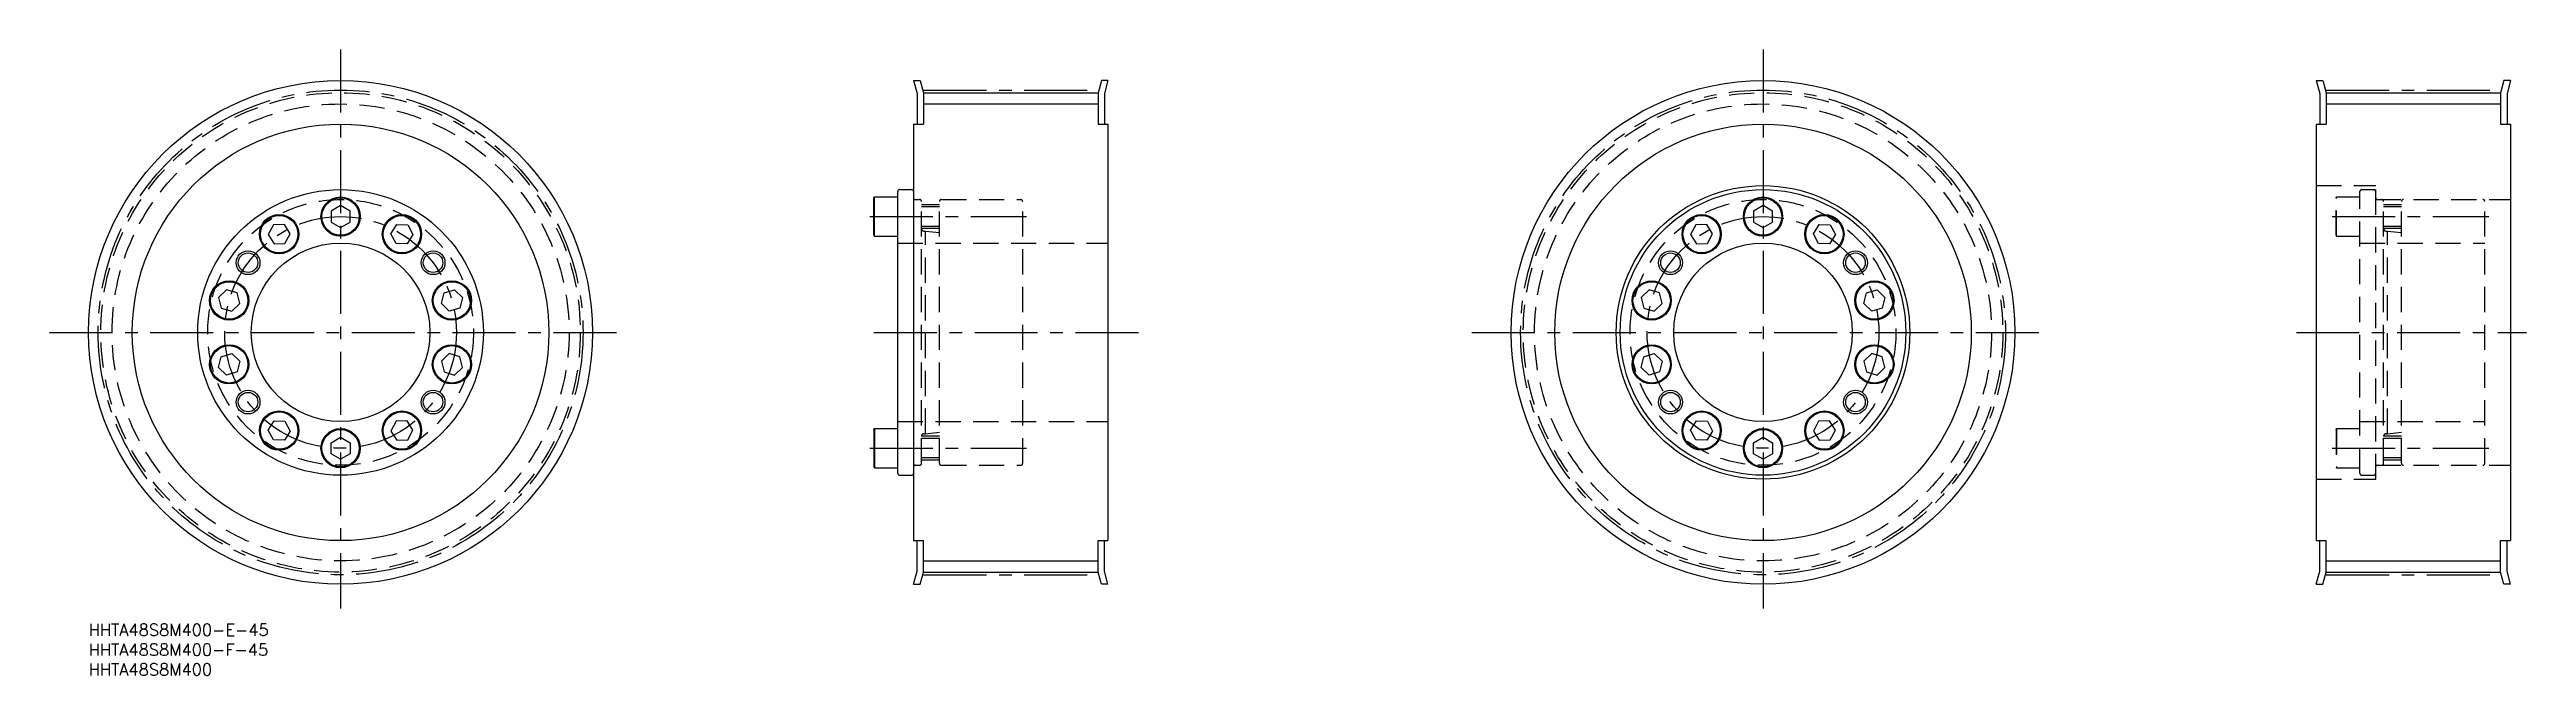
# Model space of a CAD drawing. Extents: x -10 to 615, y -13 to 145.
import ezdxf

# ---------------------------------------------------------------- set-up
doc = ezdxf.new("R2010")
doc.units = 0
doc.header["$LTSCALE"] = 0.5
doc.linetypes.add('CENTER', pattern=[50.8, 31.75, -6.35, 6.35, -6.35])
doc.linetypes.add('DASHED', pattern=[19.05, 12.7, -6.35])
for name, color, linetype in [('MSM_CENTER', 1, 'CENTER'), ('MSM_CONTINUOUS', 7, 'CONTINUOUS'), ('MSM_DASHED', 4, 'DASHED'), ('MSM_NARROW', 5, 'CONTINUOUS'), ('MSM_PART_NUMBER', 7, 'CONTINUOUS')]:
    doc.layers.add(name, color=color, linetype=linetype)
doc.styles.get("Standard").update_dxf_attribs({"font": 'txt.shx', "height": 3, "bigfont": 'bigfont.shx'})

# ---------------------------------------------------------------- blocks, each defined once
blk = doc.blocks.new('*U2')
at = {"layer": 'MSM_PART_NUMBER'}
blk.add_text('HHTA48S8M400-E-45', height=3, dxfattribs=at).set_placement((0, -3))
blk = doc.blocks.new('*U3')
at = {"layer": 'MSM_PART_NUMBER'}
blk.add_text('HHTA48S8M400-F-45', height=3, dxfattribs=at).set_placement((0, -8))
blk = doc.blocks.new('*U4')
at = {"layer": 'MSM_PART_NUMBER'}
blk.add_text('HHTA48S8M400', height=3, dxfattribs=at).set_placement((0, -13))

msp = doc.modelspace()

# ---------------------------------------------------------------- linework, layer by layer
at = {"layer": 'MSM_CENTER'}
for p, q in [((63.5, 144.83), (63.5, 3.87)), ((422.06, 144.83), (422.06, 3.87)), ((210.44, 134.61), (254.44, 134.61)), ((564, 134.61), (608, 134.61)), ((196.94, 102.7), (236.44, 102.7)), ((565.5, 102.7), (605, 102.7)), ((-9.86, 73.5), (135.87, 73.5)), ((197.94, 73.5), (266.94, 73.5)), ((348.7, 73.5), (494.43, 73.5)), ((556.5, 73.5), (614.5, 73.5)), ((196.94, 44.3), (236.44, 44.3)), ((565.5, 44.3), (605, 44.3)), ((210.44, 12.38), (254.44, 12.38)), ((564, 12.38), (608, 12.38))]:
    msp.add_line(p, q, dxfattribs=at)
for centre, radius in [((63.5, 73.5), 61.11), ((422.06, 73.5), 61.11), ((63.5, 73.5), 29.2), ((422.06, 73.5), 29.2)]:
    msp.add_circle(centre, radius, dxfattribs=at)
at = {"layer": 'MSM_CONTINUOUS'}
for p, q in [((207.96, 137), (209.62, 137)), ((207.96, 137), (208.84, 133.72)), ((208.84, 133.72), (208.84, 126)), ((209.62, 137), (210.44, 133.93)), ((210.44, 133.93), (254.44, 133.93)), ((210.44, 133.93), (210.44, 126)), ((255.27, 137), (254.44, 133.93)), ((254.44, 133.93), (254.44, 126)), ((256.92, 137), (255.27, 137)), ((256.92, 137), (256.04, 133.72)), ((256.04, 133.72), (256.04, 126)), ((561.52, 137), (563.18, 137)), ((561.52, 137), (562.4, 133.72)), ((562.4, 133.72), (562.4, 126)), ((563.18, 137), (564, 133.93)), ((564, 133.93), (608, 133.93)), ((564, 133.93), (564, 126)), ((608.83, 137), (608, 133.93)), ((608, 133.93), (608, 126)), ((610.48, 137), (608.83, 137)), ((610.48, 137), (609.6, 133.72)), ((609.6, 133.72), (609.6, 126)), ((207.94, 126), (207.94, 21)), ((207.94, 126), (210.44, 126)), ((254.44, 126), (256.94, 126)), ((256.94, 126), (256.94, 21)), ((561.5, 126), (561.5, 21)), ((561.5, 126), (564, 126)), ((608, 126), (610.5, 126)), ((610.5, 126), (610.5, 21)), ((197.94, 107.41), (198.08, 107.65)), ((197.94, 97.99), (197.94, 107.41)), ((198.08, 107.65), (203.94, 107.65)), ((198.08, 97.75), (198.08, 107.65)), ((203.94, 38), (203.94, 109)), ((204.44, 109.5), (207.44, 109.5)), ((46.56, 100.61), (45.26, 98.17)), ((49.33, 100.71), (46.56, 100.61)), ((50.8, 98.36), (49.33, 100.71)), ((63.5, 105.47), (61.1, 104.09)), ((61.1, 104.09), (61.1, 101.31)), ((61.1, 101.31), (63.5, 99.93)), ((65.9, 104.09), (63.5, 105.47)), ((63.5, 99.93), (65.9, 101.31)), ((64.7, 104.78), (64.7, 104.78)), ((65.3, 104.43), (65.3, 104.43)), ((65.9, 101.31), (65.9, 104.09)), ((76.2, 98.36), (77.67, 100.71)), ((77.67, 100.71), (80.44, 100.61)), ((80.44, 100.61), (81.74, 98.17)), ((405.12, 100.61), (403.82, 98.17)), ((407.89, 100.71), (405.12, 100.61)), ((409.36, 98.36), (407.89, 100.71)), ((422.06, 105.47), (419.66, 104.09)), ((419.66, 104.09), (419.66, 101.31)), ((419.66, 101.31), (422.06, 99.93)), ((424.46, 104.09), (422.06, 105.47)), ((422.06, 99.93), (424.46, 101.31)), ((423.26, 104.78), (423.26, 104.78)), ((423.86, 104.43), (423.86, 104.43)), ((424.46, 101.31), (424.46, 104.09)), ((434.76, 98.36), (436.23, 100.71)), ((436.23, 100.71), (439, 100.61)), ((439, 100.61), (440.3, 98.17)), ((45.26, 98.17), (46.73, 95.82)), ((46.73, 95.82), (49.49, 95.91)), ((49.49, 95.91), (50.8, 98.36)), ((77.51, 95.91), (76.2, 98.36)), ((80.27, 95.82), (77.51, 95.91)), ((81.74, 98.17), (80.27, 95.82)), ((197.94, 97.99), (198.08, 97.75)), ((198.08, 97.75), (203.94, 97.75)), ((403.82, 98.17), (405.29, 95.82)), ((405.29, 95.82), (408.06, 95.91)), ((408.06, 95.91), (409.36, 98.36)), ((436.07, 95.91), (434.76, 98.36)), ((438.84, 95.82), (436.07, 95.91)), ((440.3, 98.17), (438.84, 95.82)), ((34.76, 84.24), (32.77, 82.31)), ((32.77, 82.31), (33.44, 79.62)), ((37.42, 83.47), (34.76, 84.24)), ((38.1, 80.78), (37.42, 83.47)), ((88.9, 80.78), (89.58, 83.47)), ((89.58, 83.47), (92.24, 84.24)), ((92.24, 84.24), (94.23, 82.31)), ((94.23, 82.31), (93.56, 79.62)), ((393.32, 84.24), (391.33, 82.31)), ((391.33, 82.31), (392, 79.62)), ((395.99, 83.47), (393.32, 84.24)), ((396.66, 80.78), (395.99, 83.47)), ((447.47, 80.78), (448.14, 83.47)), ((448.14, 83.47), (450.8, 84.24)), ((450.8, 84.24), (452.79, 82.31)), ((452.79, 82.31), (452.12, 79.62)), ((33.44, 79.62), (36.1, 78.86)), ((36.1, 78.86), (38.1, 80.78)), ((90.9, 78.86), (88.9, 80.78)), ((93.56, 79.62), (90.9, 78.86)), ((392, 79.62), (394.66, 78.86)), ((394.66, 78.86), (396.66, 80.78)), ((449.46, 78.86), (447.47, 80.78)), ((452.12, 79.62), (449.46, 78.86)), ((32.77, 64.69), (33.44, 67.38)), ((34.76, 62.76), (32.77, 64.69)), ((33.44, 67.38), (36.1, 68.14)), ((37.42, 63.53), (34.76, 62.76)), ((36.1, 68.14), (38.1, 66.22)), ((38.1, 66.22), (37.42, 63.53)), ((90.9, 68.14), (88.9, 66.22)), ((88.9, 66.22), (89.58, 63.53)), ((89.58, 63.53), (92.24, 62.76)), ((93.56, 67.38), (90.9, 68.14)), ((92.24, 62.76), (94.23, 64.69)), ((94.23, 64.69), (93.56, 67.38)), ((391.33, 64.69), (392, 67.38)), ((393.32, 62.76), (391.33, 64.69)), ((392, 67.38), (394.66, 68.14)), ((395.99, 63.53), (393.32, 62.76)), ((394.66, 68.14), (396.66, 66.22)), ((396.66, 66.22), (395.99, 63.53)), ((449.46, 68.14), (447.47, 66.22)), ((447.47, 66.22), (448.14, 63.53)), ((448.14, 63.53), (450.8, 62.76)), ((452.12, 67.38), (449.46, 68.14)), ((450.8, 62.76), (452.79, 64.69)), ((452.79, 64.69), (452.12, 67.38)), ((45.26, 48.83), (46.73, 51.18)), ((46.73, 51.18), (49.49, 51.09)), ((49.49, 51.09), (50.8, 48.64)), ((77.51, 51.09), (76.2, 48.64)), ((80.27, 51.18), (77.51, 51.09)), ((81.74, 48.83), (80.27, 51.18)), ((403.82, 48.83), (405.29, 51.18)), ((405.29, 51.18), (408.06, 51.09)), ((408.06, 51.09), (409.36, 48.64)), ((436.07, 51.09), (434.76, 48.64)), ((438.84, 51.18), (436.07, 51.09)), ((440.3, 48.83), (438.84, 51.18)), ((46.56, 46.39), (45.26, 48.83)), ((49.33, 46.29), (46.56, 46.39)), ((50.8, 48.64), (49.33, 46.29)), ((61.1, 45.69), (63.5, 47.07)), ((61.1, 42.91), (61.1, 45.69)), ((63.5, 47.07), (65.9, 45.69)), ((65.9, 45.69), (65.9, 42.91)), ((76.2, 48.64), (77.67, 46.29)), ((77.67, 46.29), (80.44, 46.39)), ((80.44, 46.39), (81.74, 48.83)), ((197.94, 49.01), (198.08, 49.25)), ((197.94, 49.01), (197.94, 39.59)), ((198.08, 49.25), (203.94, 49.25)), ((198.08, 49.25), (198.08, 39.35)), ((405.12, 46.39), (403.82, 48.83)), ((407.89, 46.29), (405.12, 46.39)), ((409.36, 48.64), (407.89, 46.29)), ((419.66, 45.69), (422.06, 47.07)), ((419.66, 42.91), (419.66, 45.69)), ((422.06, 47.07), (424.46, 45.69)), ((424.46, 45.69), (424.46, 42.91)), ((434.76, 48.64), (436.23, 46.29)), ((436.23, 46.29), (439, 46.39)), ((439, 46.39), (440.3, 48.83)), ((63.5, 41.53), (61.1, 42.91)), ((65.9, 42.91), (63.5, 41.53)), ((197.94, 39.59), (198.08, 39.35)), ((198.08, 39.35), (203.94, 39.35)), ((204.44, 37.5), (207.44, 37.5)), ((422.06, 41.53), (419.66, 42.91)), ((424.46, 42.91), (422.06, 41.53)), ((207.94, 21), (210.44, 21)), ((208.84, 13.28), (208.84, 21)), ((210.44, 13.07), (210.44, 21)), ((254.44, 13.07), (254.44, 21)), ((254.44, 21), (256.94, 21)), ((256.04, 13.28), (256.04, 21)), ((561.5, 21), (564, 21)), ((562.4, 13.28), (562.4, 21)), ((564, 13.07), (564, 21)), ((608, 13.07), (608, 21)), ((608, 21), (610.5, 21)), ((609.6, 13.28), (609.6, 21)), ((207.96, 10), (208.84, 13.28)), ((209.62, 10), (210.44, 13.07)), ((210.44, 13.07), (254.44, 13.07)), ((255.27, 10), (254.44, 13.07)), ((256.92, 10), (256.04, 13.28)), ((561.52, 10), (562.4, 13.28)), ((563.18, 10), (564, 13.07)), ((564, 13.07), (608, 13.07)), ((608.83, 10), (608, 13.07)), ((610.48, 10), (609.6, 13.28)), ((207.96, 10), (209.62, 10)), ((256.92, 10), (255.27, 10)), ((561.52, 10), (563.18, 10)), ((610.48, 10), (608.83, 10))]:
    msp.add_line(p, q, dxfattribs=at)
for centre, radius in [((63.5, 73.5), 63.5), ((422.06, 73.5), 63.5), ((63.5, 73.5), 52.5), ((422.06, 73.5), 52.5), ((63.5, 73.5), 36), ((63.5, 102.7), 4.95), ((63.5, 102.7), 4.71), ((422.06, 73.5), 37), ((422.06, 73.5), 36), ((422.06, 102.7), 4.95), ((422.06, 102.7), 4.71), ((48.03, 98.26), 4.95), ((48.03, 98.26), 4.71), ((78.97, 98.26), 4.95), ((78.97, 98.26), 4.71), ((406.59, 98.26), 4.95), ((406.59, 98.26), 4.71), ((437.53, 98.26), 4.95), ((437.53, 98.26), 4.71), ((63.5, 73.5), 22.5), ((422.06, 73.5), 22.5), ((40.18, 91.07), 2.46), ((86.82, 91.07), 2.46), ((398.74, 91.07), 2.46), ((445.38, 91.07), 2.46), ((35.43, 81.55), 4.95), ((35.43, 81.55), 4.71), ((91.57, 81.55), 4.95), ((91.57, 81.55), 4.71), ((393.99, 81.55), 4.95), ((393.99, 81.55), 4.71), ((450.13, 81.55), 4.95), ((450.13, 81.55), 4.71), ((35.43, 65.45), 4.95), ((35.43, 65.45), 4.71), ((91.57, 65.45), 4.95), ((91.57, 65.45), 4.71), ((393.99, 65.45), 4.95), ((393.99, 65.45), 4.71), ((450.13, 65.45), 4.95), ((450.13, 65.45), 4.71), ((40.18, 55.93), 2.46), ((86.82, 55.93), 2.46), ((398.74, 55.93), 2.46), ((445.38, 55.93), 2.46), ((48.03, 48.74), 4.95), ((48.03, 48.74), 4.71), ((78.97, 48.74), 4.95), ((78.97, 48.74), 4.71), ((406.59, 48.74), 4.95), ((406.59, 48.74), 4.71), ((437.53, 48.74), 4.95), ((437.53, 48.74), 4.71), ((63.5, 44.3), 4.95), ((63.5, 44.3), 4.71), ((422.06, 44.3), 4.95), ((422.06, 44.3), 4.71)]:
    msp.add_circle(centre, radius, dxfattribs=at)
for centre, start, end in [((204.44, 109), 90, 180), ((207.44, 109), 0, 90), ((204.44, 38), 180, 270), ((207.44, 38), 270, 0)]:
    msp.add_arc(centre, 0.5, start, end, dxfattribs=at)
at = {"layer": 'MSM_DASHED'}
for p, q in [((208.35, 107), (209.44, 107)), ((209.94, 40.5), (209.94, 106.5)), ((214.44, 40.5), (214.44, 106.5)), ((214.94, 107), (234.94, 107)), ((235.44, 40.5), (235.44, 106.5)), ((561.5, 110.5), (576.5, 110.5)), ((566.5, 107.41), (566.64, 107.65)), ((566.5, 97.99), (566.5, 107.41)), ((566.64, 107.65), (572.5, 107.65)), ((566.64, 97.75), (566.64, 107.65)), ((572.5, 38), (572.5, 109)), ((573, 109.5), (576, 109.5)), ((576.5, 36.5), (576.5, 110.5)), ((576.5, 107), (610.5, 107)), ((576.91, 107), (578, 107)), ((578.5, 40.5), (578.5, 106.5)), ((583, 40.5), (583, 106.5)), ((604, 40.5), (604, 106.5)), ((214.44, 105.7), (209.94, 105.7)), ((214.44, 105.16), (209.94, 105.16)), ((214.44, 100.24), (209.94, 100.24)), ((583, 105.7), (578.5, 105.7)), ((583, 105.16), (578.5, 105.16)), ((583, 100.24), (578.5, 100.24)), ((203.94, 96), (256.94, 96)), ((214.44, 99.7), (209.94, 99.7)), ((210.54, 99.06), (210.94, 99.06)), ((210.94, 47.94), (210.94, 99.06)), ((210.94, 99.06), (214.44, 98.67)), ((566.5, 97.99), (566.64, 97.75)), ((566.64, 97.75), (572.5, 97.75)), ((572.5, 96), (604, 96)), ((583, 99.7), (578.5, 99.7)), ((579.1, 99.06), (579.5, 99.06)), ((579.5, 47.94), (579.5, 99.06)), ((579.5, 99.06), (583, 98.67)), ((203.94, 51), (256.94, 51)), ((572.5, 51), (604, 51)), ((214.44, 47.3), (209.94, 47.3)), ((214.44, 46.76), (209.94, 46.76)), ((210.54, 47.94), (210.94, 47.94)), ((210.94, 47.94), (214.44, 48.33)), ((566.5, 49.01), (566.64, 49.25)), ((566.5, 49.01), (566.5, 39.59)), ((566.64, 49.25), (572.5, 49.25)), ((566.64, 49.25), (566.64, 39.35)), ((583, 47.3), (578.5, 47.3)), ((583, 46.76), (578.5, 46.76)), ((579.1, 47.94), (579.5, 47.94)), ((579.5, 47.94), (583, 48.33)), ((208.35, 40), (209.44, 40)), ((214.44, 41.84), (209.94, 41.84)), ((214.44, 41.3), (209.94, 41.3)), ((214.94, 40), (234.94, 40)), ((566.5, 39.59), (566.64, 39.35)), ((566.64, 39.35), (572.5, 39.35)), ((573, 37.5), (576, 37.5)), ((576.5, 40), (610.5, 40)), ((576.91, 40), (578, 40)), ((583, 41.84), (578.5, 41.84)), ((583, 41.3), (578.5, 41.3)), ((561.5, 36.5), (576.5, 36.5))]:
    msp.add_line(p, q, dxfattribs=at)
for centre, radius in [((63.5, 73.5), 60.43), ((422.06, 73.5), 60.43), ((63.5, 73.5), 57.6), ((422.06, 73.5), 57.6), ((63.5, 73.5), 33.5), ((422.06, 73.5), 33.5)]:
    msp.add_circle(centre, radius, dxfattribs=at)
for centre, radius, start, end in [((208.35, 107.41), 0.41, 180, 270), ((209.44, 106.5), 0.5, 0, 90), ((214.94, 106.5), 0.5, 90, 180), ((234.94, 106.5), 0.5, 0, 90), ((573, 109), 0.5, 90, 180), ((576, 109), 0.5, 0, 90), ((576.91, 107.41), 0.41, 180, 270), ((578, 106.5), 0.5, 0, 90), ((583.5, 106.5), 0.5, 90, 180), ((603.5, 106.5), 0.5, 0, 90), ((210.54, 99.66), 0.6, 180, 270), ((579.1, 99.66), 0.6, 180, 270), ((210.54, 47.34), 0.6, 90, 180), ((579.1, 47.34), 0.6, 90, 180), ((208.35, 39.59), 0.41, 90, 180), ((209.44, 40.5), 0.5, 270, 0), ((214.94, 40.5), 0.5, 180, 270), ((234.94, 40.5), 0.5, 270, 0), ((573, 38), 0.5, 180, 270), ((576, 38), 0.5, 270, 0), ((576.91, 39.59), 0.41, 90, 180), ((578, 40.5), 0.5, 270, 0), ((583.5, 40.5), 0.5, 180, 270), ((603.5, 40.5), 0.5, 270, 0)]:
    msp.add_arc(centre, radius, start, end, dxfattribs=at)
at = {"layer": 'MSM_NARROW'}
for p, q in [((210.44, 131.1), (254.44, 131.1)), ((564, 131.1), (608, 131.1)), ((210.44, 15.9), (254.44, 15.9)), ((564, 15.9), (608, 15.9))]:
    msp.add_line(p, q, dxfattribs=at)
for centre in [(40.18, 91.07), (86.82, 91.07), (398.74, 91.07), (445.38, 91.07), (40.18, 55.93), (86.82, 55.93), (398.74, 55.93), (445.38, 55.93)]:
    msp.add_circle(centre, 3, dxfattribs=at)

# ---------------------------------------------------------------- block references
at = {"layer": 'MSM_CONTINUOUS'}
for name in ['*U2', '*U3', '*U4']:
    msp.add_blockref(name, (0, 0), dxfattribs=at)

doc.saveas('drawing.dxf')
